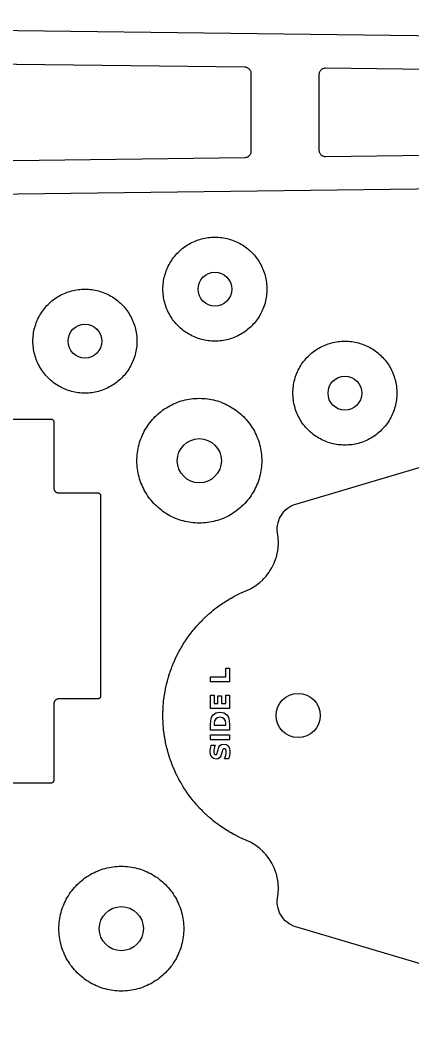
# Model space of a CAD drawing. Header units: millimetres. Extents: x 189 to 489, y 95 to 286.
# Drawn here: x 348.4 to 375, y 167.6 to 235.2 of the extents above; entities that cross this region are included whole.
import ezdxf

# ---------------------------------------------------------------- set-up
doc = ezdxf.new("R2010")
doc.units = ezdxf.units.MM
doc.header["$MEASUREMENT"] = 0
doc.layers.add('CUT', color=7, linetype='Continuous', lineweight=0)
doc.layers.add('ENGRAVE', color=7, linetype='Continuous', lineweight=0)

msp = doc.modelspace()

# ---------------------------------------------------------------- linework, layer by layer
at = {"layer": 'CUT', "color": 1, "lineweight": 25, "true_color": 0xff0000}
for points in [[(290.427, 235.222), (424.051, 233.552)], [(476.177, 141.295), (367.09, 173.69), (366.932, 173.746), (366.78, 173.816), (366.635, 173.9), (366.499, 173.997), (366.372, 174.107), (366.257, 174.228), (366.154, 174.36), (366.063, 174.501), (365.987, 174.65), (365.925, 174.805), (365.878, 174.966), (365.846, 175.13), (365.83, 175.297), (365.83, 175.464), (365.846, 175.631), (365.888, 175.927), (365.896, 176.013), (365.907, 176.271), (365.907, 176.357), (365.893, 176.615), (365.884, 176.701), (365.845, 176.957), (365.828, 177.041), (365.765, 177.292), (365.739, 177.374), (365.651, 177.617), (365.618, 177.697), (365.507, 177.93), (365.466, 178.006), (365.333, 178.227), (365.285, 178.299), (365.13, 178.506), (365.075, 178.573), (364.901, 178.764), (364.84, 178.825), (364.648, 178.998), (364.582, 179.053), (364.374, 179.207), (364.302, 179.255), (364.08, 179.387), (364.004, 179.428), (363.751, 179.548), (363.709, 179.566), (363.691, 179.574), (363.495, 179.659), (363.469, 179.67), (363.443, 179.682), (363.417, 179.694), (363.224, 179.786), (363.198, 179.798), (363.172, 179.811), (363.146, 179.824), (362.956, 179.922), (362.93, 179.935), (362.905, 179.949), (362.88, 179.962), (362.693, 180.066), (362.668, 180.08), (362.643, 180.095), (362.618, 180.109), (362.435, 180.219), (362.41, 180.234), (362.386, 180.25), (362.361, 180.265), (362.182, 180.381), (362.158, 180.397), (362.134, 180.413), (362.11, 180.429), (361.934, 180.55), (361.911, 180.567), (361.887, 180.584), (361.864, 180.601), (361.692, 180.728), (361.669, 180.745), (361.646, 180.763), (361.624, 180.781), (361.456, 180.913), (361.434, 180.932), (361.412, 180.95), (361.389, 180.968), (361.227, 181.107), (361.205, 181.125), (361.183, 181.144), (361.161, 181.164), (361.003, 181.307), (360.982, 181.327), (360.961, 181.346), (360.94, 181.366), (360.787, 181.515), (360.766, 181.535), (360.746, 181.555), (360.725, 181.576), (360.577, 181.729), (360.557, 181.75), (360.537, 181.771), (360.518, 181.793), (360.374, 181.951), (360.355, 181.972), (360.336, 181.994), (360.317, 182.016), (360.179, 182.179), (360.16, 182.201), (360.142, 182.223), (360.124, 182.246), (359.991, 182.413), (359.974, 182.436), (359.956, 182.459), (359.939, 182.482), (359.811, 182.653), (359.794, 182.676), (359.778, 182.7), (359.761, 182.724), (359.639, 182.899), (359.623, 182.923), (359.607, 182.947), (359.591, 182.971), (359.476, 183.151), (359.46, 183.175), (359.445, 183.2), (359.43, 183.224), (359.32, 183.407), (359.305, 183.432), (359.291, 183.457), (359.277, 183.482), (359.173, 183.669), (359.159, 183.694), (359.146, 183.72), (359.132, 183.745), (359.035, 183.935), (359.022, 183.961), (359.009, 183.987), (358.996, 184.013), (358.905, 184.206), (358.893, 184.232), (358.881, 184.258), (358.869, 184.285), (358.784, 184.481), (358.773, 184.507), (358.762, 184.534), (358.751, 184.561), (358.673, 184.759), (358.662, 184.786), (358.652, 184.813), (358.642, 184.84), (358.57, 185.041), (358.561, 185.069), (358.552, 185.096), (358.542, 185.123), (358.477, 185.327), (358.469, 185.354), (358.46, 185.382), (358.452, 185.41), (358.393, 185.615), (358.386, 185.643), (358.378, 185.671), (358.371, 185.699), (358.319, 185.906), (358.312, 185.934), (358.306, 185.962), (358.299, 185.99), (358.254, 186.199), (358.248, 186.227), (358.243, 186.255), (358.237, 186.284), (358.199, 186.494), (358.194, 186.522), (358.19, 186.551), (358.185, 186.579), (358.154, 186.791), (358.15, 186.819), (358.146, 186.848), (358.142, 186.876), (358.118, 187.089), (358.115, 187.117), (358.112, 187.146), (358.11, 187.175), (358.092, 187.388), (358.09, 187.416), (358.088, 187.445), (358.086, 187.474), (358.076, 187.687), (358.075, 187.716), (358.074, 187.745), (358.073, 187.774), (358.07, 187.987), (358.069, 188.016), (358.069, 188.045), (358.07, 188.074), (358.073, 188.287), (358.074, 188.316), (358.075, 188.345), (358.076, 188.374), (358.086, 188.587), (358.088, 188.616), (358.09, 188.645), (358.092, 188.674), (358.11, 188.886), (358.112, 188.915), (358.115, 188.944), (358.118, 188.973), (358.142, 189.185), (358.146, 189.213), (358.15, 189.242), (358.154, 189.271), (358.185, 189.482), (358.19, 189.51), (358.194, 189.539), (358.199, 189.567), (358.237, 189.777), (358.243, 189.806), (358.248, 189.834), (358.254, 189.862), (358.299, 190.071), (358.306, 190.099), (358.312, 190.127), (358.319, 190.155), (358.371, 190.363), (358.378, 190.39), (358.386, 190.418), (358.393, 190.446), (358.452, 190.651), (358.46, 190.679), (358.469, 190.707), (358.477, 190.734), (358.542, 190.938), (358.552, 190.965), (358.561, 190.992), (358.57, 191.02), (358.642, 191.221), (358.652, 191.248), (358.662, 191.275), (358.673, 191.302), (358.751, 191.5), (358.762, 191.527), (358.773, 191.554), (358.784, 191.58), (358.869, 191.776), (358.881, 191.803), (358.893, 191.829), (358.905, 191.855), (358.996, 192.048), (359.009, 192.074), (359.022, 192.1), (359.035, 192.126), (359.132, 192.316), (359.146, 192.341), (359.159, 192.367), (359.173, 192.392), (359.277, 192.579), (359.291, 192.604), (359.305, 192.629), (359.32, 192.654), (359.43, 192.837), (359.445, 192.862), (359.46, 192.886), (359.476, 192.91), (359.591, 193.09), (359.607, 193.114), (359.623, 193.138), (359.639, 193.162), (359.761, 193.338), (359.778, 193.361), (359.794, 193.385), (359.811, 193.408), (359.939, 193.579), (359.956, 193.603), (359.974, 193.625), (359.991, 193.648), (360.124, 193.815), (360.142, 193.838), (360.16, 193.86), (360.179, 193.882), (360.317, 194.045), (360.336, 194.067), (360.355, 194.089), (360.374, 194.11), (360.518, 194.269), (360.537, 194.29), (360.557, 194.311), (360.577, 194.332), (360.725, 194.485), (360.746, 194.506), (360.766, 194.526), (360.787, 194.546), (360.94, 194.695), (360.961, 194.715), (360.982, 194.735), (361.003, 194.754), (361.161, 194.898), (361.183, 194.917), (361.205, 194.936), (361.227, 194.955), (361.389, 195.093), (361.412, 195.111), (361.434, 195.13), (361.456, 195.148), (361.624, 195.28), (361.646, 195.298), (361.669, 195.316), (361.692, 195.333), (361.864, 195.46), (361.887, 195.477), (361.911, 195.494), (361.934, 195.511), (362.11, 195.632), (362.134, 195.649), (362.158, 195.665), (362.182, 195.68), (362.361, 195.796), (362.386, 195.812), (362.41, 195.827), (362.435, 195.842), (362.618, 195.952), (362.643, 195.966), (362.668, 195.981), (362.693, 195.995), (362.88, 196.099), (362.905, 196.113), (362.93, 196.126), (362.956, 196.14), (363.146, 196.237), (363.172, 196.25), (363.198, 196.263), (363.224, 196.275), (363.417, 196.367), (363.443, 196.379), (363.469, 196.391), (363.495, 196.402), (363.688, 196.486), (363.754, 196.515), (364.004, 196.633), (364.08, 196.674), (364.302, 196.807), (364.374, 196.854), (364.582, 197.008), (364.648, 197.063), (364.84, 197.236), (364.901, 197.297), (365.075, 197.488), (365.13, 197.555), (365.285, 197.762), (365.333, 197.834), (365.466, 198.055), (365.507, 198.131), (365.618, 198.364), (365.651, 198.444), (365.739, 198.687), (365.765, 198.769), (365.828, 199.02), (365.845, 199.104), (365.884, 199.36), (365.893, 199.446), (365.907, 199.704), (365.907, 199.79), (365.896, 200.048), (365.888, 200.134), (365.846, 200.43), (365.83, 200.597), (365.83, 200.764), (365.846, 200.931), (365.878, 201.095), (365.925, 201.256), (365.987, 201.411), (366.063, 201.56), (366.154, 201.701), (366.257, 201.833), (366.372, 201.954), (366.499, 202.064), (366.635, 202.162), (366.78, 202.246), (366.932, 202.316), (367.09, 202.371), (476.177, 234.766)], [(346.168, 225.673), (363.631, 225.891), (363.673, 225.894), (363.716, 225.901), (363.716, 225.901), (363.757, 225.911), (363.798, 225.926), (363.836, 225.945), (363.873, 225.967), (363.907, 225.993), (363.939, 226.022), (363.967, 226.054), (363.993, 226.089), (364.015, 226.126), (364.033, 226.165), (364.047, 226.205), (364.058, 226.247), (364.064, 226.289), (364.066, 226.332), (364.066, 231.573), (364.064, 231.616), (364.058, 231.658), (364.047, 231.7), (364.033, 231.74), (364.015, 231.779), (363.993, 231.816), (363.967, 231.851), (363.939, 231.883), (363.907, 231.912), (363.873, 231.938), (363.836, 231.96), (363.798, 231.979), (363.757, 231.994), (363.716, 232.004), (363.673, 232.011), (363.631, 232.014), (346.168, 232.232)], [(386.561, 231.727), (369.099, 231.946), (369.055, 231.944), (369.012, 231.938), (368.969, 231.928), (368.928, 231.914), (368.889, 231.895), (368.851, 231.873), (368.816, 231.847), (368.783, 231.818), (368.754, 231.786), (368.728, 231.751), (368.705, 231.714), (368.686, 231.675), (368.671, 231.634), (368.661, 231.591), (368.654, 231.548), (368.652, 231.505), (368.652, 226.4), (368.654, 226.357), (368.661, 226.314), (368.671, 226.271), (368.686, 226.23), (368.705, 226.191), (368.728, 226.154), (368.754, 226.119), (368.783, 226.087), (368.816, 226.058), (368.851, 226.032), (368.889, 226.01), (368.928, 225.991), (368.969, 225.977), (369.012, 225.967), (369.055, 225.961), (369.099, 225.959), (386.561, 226.178)], [(424.051, 224.353), (290.427, 222.683)], [(326.143, 208.139), (350.485, 208.139), (350.502, 208.138), (350.519, 208.135), (350.536, 208.131), (350.552, 208.125), (350.568, 208.118), (350.583, 208.109), (350.597, 208.099), (350.609, 208.087), (350.621, 208.074), (350.631, 208.06), (350.64, 208.046), (350.648, 208.03), (350.654, 208.014), (350.658, 207.997), (350.66, 207.98), (350.661, 207.962), (350.661, 203.484), (350.661, 203.48), (350.663, 203.452), (350.663, 203.443), (350.667, 203.418), (350.669, 203.409), (350.675, 203.384), (350.678, 203.376), (350.687, 203.351), (350.69, 203.343), (350.701, 203.32), (350.705, 203.312), (350.718, 203.29), (350.723, 203.283), (350.739, 203.262), (350.744, 203.255), (350.762, 203.236), (350.768, 203.23), (350.787, 203.212), (350.794, 203.207), (350.814, 203.191), (350.822, 203.187), (350.844, 203.173), (350.852, 203.169), (350.875, 203.158), (350.883, 203.155), (350.907, 203.146), (350.916, 203.144), (350.941, 203.137), (350.949, 203.136), (350.975, 203.132), (350.984, 203.131), (351.012, 203.13), (351.016, 203.129), (353.66, 203.129), (353.66, 203.129), (353.677, 203.129), (353.694, 203.126), (353.711, 203.122), (353.727, 203.116), (353.743, 203.109), (353.758, 203.1), (353.772, 203.089), (353.784, 203.078), (353.796, 203.065), (353.806, 203.051), (353.815, 203.036), (353.823, 203.021), (353.829, 203.004), (353.833, 202.987), (353.835, 202.97), (353.836, 202.953), (353.836, 189.336), (353.835, 189.319), (353.833, 189.301), (353.829, 189.285), (353.823, 189.268), (353.815, 189.253), (353.806, 189.238), (353.796, 189.224), (353.784, 189.211), (353.772, 189.199), (353.758, 189.189), (353.743, 189.18), (353.727, 189.173), (353.711, 189.167), (353.694, 189.163), (353.677, 189.16), (353.66, 189.159), (351.016, 189.159), (351.012, 189.159), (350.984, 189.158), (350.975, 189.157), (350.949, 189.153), (350.941, 189.152), (350.916, 189.145), (350.907, 189.143), (350.883, 189.134), (350.875, 189.131), (350.852, 189.12), (350.844, 189.116), (350.822, 189.102), (350.814, 189.097), (350.794, 189.082), (350.787, 189.076), (350.768, 189.059), (350.762, 189.053), (350.744, 189.034), (350.739, 189.027), (350.723, 189.006), (350.718, 188.999), (350.705, 188.977), (350.701, 188.969), (350.69, 188.946), (350.687, 188.938), (350.678, 188.913), (350.675, 188.905), (350.669, 188.88), (350.667, 188.871), (350.663, 188.846), (350.663, 188.837), (350.661, 188.809), (350.661, 188.805), (350.661, 183.621), (350.66, 183.604), (350.658, 183.586), (350.654, 183.57), (350.648, 183.553), (350.64, 183.538), (350.631, 183.523), (350.621, 183.509), (350.609, 183.496), (350.597, 183.484), (350.583, 183.474), (350.568, 183.465), (350.552, 183.458), (350.536, 183.452), (350.519, 183.448), (350.502, 183.445), (350.485, 183.444), (326.143, 183.444)]]:
    msp.add_lwpolyline(points, dxfattribs=at)
for points in [[(365.125, 216.958), (365.123, 216.843), (365.117, 216.728), (365.108, 216.613), (365.095, 216.498), (365.078, 216.384), (365.057, 216.27), (365.033, 216.157), (365.005, 216.045), (364.973, 215.934), (364.938, 215.824), (364.899, 215.716), (364.856, 215.608), (364.811, 215.502), (364.761, 215.398), (364.708, 215.295), (364.652, 215.194), (364.593, 215.095), (364.53, 214.998), (364.465, 214.903), (364.396, 214.811), (364.324, 214.72), (364.25, 214.632), (364.172, 214.547), (364.092, 214.464), (364.009, 214.384), (363.923, 214.306), (363.835, 214.231), (363.745, 214.16), (363.652, 214.091), (363.557, 214.025), (363.46, 213.963), (363.361, 213.903), (363.26, 213.847), (363.158, 213.794), (363.053, 213.745), (362.947, 213.699), (362.84, 213.657), (362.731, 213.618), (362.621, 213.582), (362.51, 213.551), (362.398, 213.523), (362.285, 213.498), (362.172, 213.478), (362.058, 213.461), (361.943, 213.448), (361.828, 213.438), (361.713, 213.432), (361.597, 213.431), (361.482, 213.432), (361.366, 213.438), (361.251, 213.448), (361.137, 213.461), (361.023, 213.478), (360.909, 213.498), (360.796, 213.523), (360.684, 213.551), (360.573, 213.582), (360.463, 213.618), (360.355, 213.657), (360.247, 213.699), (360.141, 213.745), (360.037, 213.794), (359.934, 213.847), (359.833, 213.903), (359.734, 213.963), (359.637, 214.025), (359.542, 214.091), (359.45, 214.16), (359.359, 214.231), (359.271, 214.306), (359.186, 214.384), (359.103, 214.464), (359.022, 214.547), (358.945, 214.632), (358.87, 214.72), (358.798, 214.811), (358.73, 214.903), (358.664, 214.998), (358.601, 215.095), (358.542, 215.194), (358.486, 215.295), (358.433, 215.398), (358.384, 215.502), (358.338, 215.608), (358.296, 215.716), (358.257, 215.824), (358.221, 215.934), (358.19, 216.045), (358.162, 216.157), (358.137, 216.27), (358.117, 216.384), (358.1, 216.498), (358.086, 216.613), (358.077, 216.728), (358.071, 216.843), (358.069, 216.958), (358.071, 217.074), (358.077, 217.189), (358.086, 217.304), (358.1, 217.419), (358.117, 217.533), (358.137, 217.647), (358.162, 217.759), (358.19, 217.871), (358.221, 217.982), (358.257, 218.092), (358.296, 218.201), (358.338, 218.308), (358.384, 218.414), (358.433, 218.519), (358.486, 218.621), (358.542, 218.722), (358.601, 218.821), (358.664, 218.918), (358.73, 219.013), (358.798, 219.106), (358.87, 219.196), (358.945, 219.284), (359.022, 219.37), (359.103, 219.453), (359.186, 219.533), (359.271, 219.611), (359.359, 219.685), (359.45, 219.757), (359.542, 219.826), (359.637, 219.892), (359.734, 219.954), (359.833, 220.013), (359.934, 220.07), (360.037, 220.122), (360.141, 220.172), (360.247, 220.218), (360.355, 220.26), (360.463, 220.299), (360.573, 220.334), (360.684, 220.366), (360.796, 220.394), (360.909, 220.418), (361.023, 220.439), (361.137, 220.456), (361.251, 220.469), (361.366, 220.479), (361.482, 220.484), (361.597, 220.486), (361.713, 220.484), (361.828, 220.479), (361.943, 220.469), (362.058, 220.456), (362.172, 220.439), (362.285, 220.418), (362.398, 220.394), (362.51, 220.366), (362.621, 220.334), (362.731, 220.299), (362.84, 220.26), (362.947, 220.218), (363.053, 220.172), (363.158, 220.122), (363.26, 220.07), (363.361, 220.013), (363.46, 219.954), (363.557, 219.892), (363.652, 219.826), (363.745, 219.757), (363.835, 219.685), (363.923, 219.611), (364.009, 219.533), (364.092, 219.453), (364.172, 219.37), (364.25, 219.284), (364.324, 219.196), (364.396, 219.106), (364.465, 219.013), (364.53, 218.918), (364.593, 218.821), (364.652, 218.722), (364.708, 218.621), (364.761, 218.519), (364.811, 218.414), (364.856, 218.308), (364.899, 218.201), (364.938, 218.092), (364.973, 217.982), (365.005, 217.871), (365.033, 217.759), (365.057, 217.647), (365.078, 217.533), (365.095, 217.419), (365.108, 217.304), (365.117, 217.189), (365.123, 217.074), (365.125, 216.958)], [(356.306, 213.431), (356.304, 213.315), (356.298, 213.2), (356.289, 213.085), (356.275, 212.97), (356.258, 212.856), (356.238, 212.742), (356.213, 212.629), (356.185, 212.517), (356.154, 212.406), (356.118, 212.297), (356.079, 212.188), (356.037, 212.081), (355.991, 211.975), (355.942, 211.87), (355.889, 211.768), (355.833, 211.667), (355.774, 211.568), (355.711, 211.471), (355.645, 211.376), (355.577, 211.283), (355.505, 211.193), (355.43, 211.105), (355.353, 211.019), (355.272, 210.936), (355.189, 210.856), (355.104, 210.778), (355.016, 210.704), (354.925, 210.632), (354.833, 210.563), (354.738, 210.497), (354.641, 210.435), (354.542, 210.375), (354.441, 210.319), (354.338, 210.267), (354.234, 210.217), (354.128, 210.171), (354.02, 210.129), (353.912, 210.09), (353.802, 210.055), (353.691, 210.023), (353.579, 209.995), (353.466, 209.971), (353.352, 209.95), (353.238, 209.933), (353.124, 209.92), (353.009, 209.91), (352.893, 209.905), (352.778, 209.903), (352.662, 209.905), (352.547, 209.91), (352.432, 209.92), (352.317, 209.933), (352.203, 209.95), (352.09, 209.971), (351.977, 209.995), (351.865, 210.023), (351.754, 210.055), (351.644, 210.09), (351.535, 210.129), (351.428, 210.171), (351.322, 210.217), (351.217, 210.267), (351.115, 210.319), (351.014, 210.375), (350.915, 210.435), (350.818, 210.497), (350.723, 210.563), (350.63, 210.632), (350.54, 210.704), (350.452, 210.778), (350.366, 210.856), (350.283, 210.936), (350.203, 211.019), (350.125, 211.105), (350.051, 211.193), (349.979, 211.283), (349.91, 211.376), (349.845, 211.471), (349.782, 211.568), (349.723, 211.667), (349.667, 211.768), (349.614, 211.87), (349.564, 211.975), (349.519, 212.081), (349.476, 212.188), (349.437, 212.297), (349.402, 212.406), (349.37, 212.517), (349.342, 212.629), (349.318, 212.742), (349.297, 212.856), (349.28, 212.97), (349.267, 213.085), (349.258, 213.2), (349.252, 213.315), (349.25, 213.431), (349.252, 213.546), (349.258, 213.661), (349.267, 213.776), (349.28, 213.891), (349.297, 214.005), (349.318, 214.119), (349.342, 214.232), (349.37, 214.344), (349.402, 214.455), (349.437, 214.565), (349.476, 214.673), (349.519, 214.781), (349.564, 214.886), (349.614, 214.991), (349.667, 215.094), (349.723, 215.194), (349.782, 215.293), (349.845, 215.39), (349.91, 215.485), (349.979, 215.578), (350.051, 215.669), (350.125, 215.757), (350.203, 215.842), (350.283, 215.925), (350.366, 216.005), (350.452, 216.083), (350.54, 216.158), (350.63, 216.229), (350.723, 216.298), (350.818, 216.364), (350.915, 216.426), (351.014, 216.486), (351.115, 216.542), (351.217, 216.595), (351.322, 216.644), (351.428, 216.69), (351.535, 216.732), (351.644, 216.771), (351.754, 216.806), (351.865, 216.838), (351.977, 216.866), (352.09, 216.891), (352.203, 216.911), (352.317, 216.928), (352.432, 216.941), (352.547, 216.951), (352.662, 216.956), (352.778, 216.958), (352.893, 216.956), (353.009, 216.951), (353.124, 216.941), (353.238, 216.928), (353.352, 216.911), (353.466, 216.891), (353.579, 216.866), (353.691, 216.838), (353.802, 216.806), (353.912, 216.771), (354.02, 216.732), (354.128, 216.69), (354.234, 216.644), (354.338, 216.595), (354.441, 216.542), (354.542, 216.486), (354.641, 216.426), (354.738, 216.364), (354.833, 216.298), (354.925, 216.229), (355.016, 216.158), (355.104, 216.083), (355.189, 216.005), (355.272, 215.925), (355.353, 215.842), (355.43, 215.757), (355.505, 215.669), (355.577, 215.578), (355.645, 215.485), (355.711, 215.39), (355.774, 215.293), (355.833, 215.194), (355.889, 215.094), (355.942, 214.991), (355.991, 214.886), (356.037, 214.781), (356.079, 214.673), (356.118, 214.565), (356.154, 214.455), (356.185, 214.344), (356.213, 214.232), (356.238, 214.119), (356.258, 214.005), (356.275, 213.891), (356.289, 213.776), (356.298, 213.661), (356.304, 213.546), (356.306, 213.431)], [(373.944, 209.903), (373.943, 209.787), (373.937, 209.672), (373.927, 209.557), (373.914, 209.442), (373.897, 209.328), (373.877, 209.215), (373.852, 209.102), (373.824, 208.99), (373.793, 208.879), (373.757, 208.769), (373.718, 208.66), (373.676, 208.553), (373.63, 208.447), (373.581, 208.342), (373.528, 208.24), (373.472, 208.139), (373.412, 208.04), (373.35, 207.943), (373.284, 207.848), (373.215, 207.755), (373.144, 207.665), (373.069, 207.577), (372.991, 207.491), (372.911, 207.408), (372.828, 207.328), (372.743, 207.25), (372.655, 207.176), (372.564, 207.104), (372.472, 207.035), (372.377, 206.97), (372.28, 206.907), (372.181, 206.848), (372.08, 206.792), (371.977, 206.739), (371.873, 206.689), (371.767, 206.644), (371.659, 206.601), (371.551, 206.562), (371.441, 206.527), (371.33, 206.495), (371.218, 206.467), (371.105, 206.443), (370.991, 206.422), (370.877, 206.405), (370.762, 206.392), (370.647, 206.383), (370.532, 206.377), (370.417, 206.375), (370.301, 206.377), (370.186, 206.383), (370.071, 206.392), (369.956, 206.405), (369.842, 206.422), (369.728, 206.443), (369.616, 206.467), (369.504, 206.495), (369.393, 206.527), (369.283, 206.562), (369.174, 206.601), (369.067, 206.644), (368.961, 206.689), (368.856, 206.739), (368.754, 206.792), (368.653, 206.848), (368.554, 206.907), (368.457, 206.97), (368.362, 207.035), (368.269, 207.104), (368.179, 207.176), (368.091, 207.25), (368.005, 207.328), (367.922, 207.408), (367.842, 207.491), (367.764, 207.577), (367.69, 207.665), (367.618, 207.755), (367.549, 207.848), (367.483, 207.943), (367.421, 208.04), (367.362, 208.139), (367.305, 208.24), (367.253, 208.342), (367.203, 208.447), (367.157, 208.553), (367.115, 208.66), (367.076, 208.769), (367.041, 208.879), (367.009, 208.99), (366.981, 209.102), (366.957, 209.215), (366.936, 209.328), (366.919, 209.442), (366.906, 209.557), (366.896, 209.672), (366.891, 209.787), (366.889, 209.903), (366.891, 210.018), (366.896, 210.134), (366.906, 210.249), (366.919, 210.363), (366.936, 210.477), (366.957, 210.591), (366.981, 210.704), (367.009, 210.816), (367.041, 210.927), (367.076, 211.037), (367.115, 211.145), (367.157, 211.253), (367.203, 211.359), (367.253, 211.463), (367.305, 211.566), (367.362, 211.667), (367.421, 211.766), (367.483, 211.863), (367.549, 211.958), (367.618, 212.05), (367.69, 212.141), (367.764, 212.229), (367.842, 212.314), (367.922, 212.397), (368.005, 212.478), (368.091, 212.555), (368.179, 212.63), (368.269, 212.702), (368.362, 212.77), (368.457, 212.836), (368.554, 212.899), (368.653, 212.958), (368.754, 213.014), (368.856, 213.067), (368.961, 213.116), (369.067, 213.162), (369.174, 213.204), (369.283, 213.243), (369.393, 213.279), (369.504, 213.31), (369.616, 213.338), (369.728, 213.363), (369.842, 213.383), (369.956, 213.4), (370.071, 213.414), (370.186, 213.423), (370.301, 213.429), (370.417, 213.431), (370.532, 213.429), (370.647, 213.423), (370.762, 213.414), (370.877, 213.4), (370.991, 213.383), (371.105, 213.363), (371.218, 213.338), (371.33, 213.31), (371.441, 213.279), (371.551, 213.243), (371.659, 213.204), (371.767, 213.162), (371.873, 213.116), (371.977, 213.067), (372.08, 213.014), (372.181, 212.958), (372.28, 212.899), (372.377, 212.836), (372.472, 212.77), (372.564, 212.702), (372.655, 212.63), (372.743, 212.555), (372.828, 212.478), (372.911, 212.397), (372.991, 212.314), (373.069, 212.229), (373.144, 212.141), (373.215, 212.05), (373.284, 211.958), (373.35, 211.863), (373.412, 211.766), (373.472, 211.667), (373.528, 211.566), (373.581, 211.463), (373.63, 211.359), (373.676, 211.253), (373.718, 211.145), (373.757, 211.037), (373.793, 210.927), (373.824, 210.816), (373.852, 210.704), (373.877, 210.591), (373.897, 210.477), (373.914, 210.363), (373.927, 210.249), (373.937, 210.134), (373.943, 210.018), (373.944, 209.903)], [(364.772, 205.317), (364.77, 205.178), (364.763, 205.04), (364.752, 204.902), (364.736, 204.764), (364.716, 204.627), (364.691, 204.491), (364.662, 204.355), (364.628, 204.221), (364.59, 204.088), (364.548, 203.956), (364.501, 203.825), (364.45, 203.697), (364.395, 203.57), (364.336, 203.444), (364.272, 203.321), (364.205, 203.2), (364.134, 203.081), (364.059, 202.965), (363.98, 202.851), (363.897, 202.74), (363.811, 202.631), (363.722, 202.525), (363.629, 202.423), (363.532, 202.323), (363.433, 202.227), (363.33, 202.134), (363.224, 202.044), (363.116, 201.958), (363.005, 201.876), (362.891, 201.797), (362.774, 201.722), (362.656, 201.65), (362.534, 201.583), (362.411, 201.52), (362.286, 201.461), (362.159, 201.406), (362.03, 201.355), (361.9, 201.308), (361.768, 201.266), (361.635, 201.228), (361.5, 201.194), (361.365, 201.165), (361.228, 201.14), (361.091, 201.12), (360.954, 201.104), (360.816, 201.092), (360.677, 201.086), (360.539, 201.083), (360.4, 201.086), (360.262, 201.092), (360.124, 201.104), (359.986, 201.12), (359.849, 201.14), (359.713, 201.165), (359.578, 201.194), (359.443, 201.228), (359.31, 201.266), (359.178, 201.308), (359.048, 201.355), (358.919, 201.406), (358.792, 201.461), (358.667, 201.52), (358.543, 201.583), (358.422, 201.65), (358.303, 201.722), (358.187, 201.797), (358.073, 201.876), (357.962, 201.958), (357.853, 202.044), (357.748, 202.134), (357.645, 202.227), (357.545, 202.323), (357.449, 202.423), (357.356, 202.525), (357.266, 202.631), (357.18, 202.74), (357.098, 202.851), (357.019, 202.965), (356.944, 203.081), (356.873, 203.2), (356.805, 203.321), (356.742, 203.444), (356.683, 203.57), (356.628, 203.697), (356.577, 203.825), (356.53, 203.956), (356.488, 204.088), (356.45, 204.221), (356.416, 204.355), (356.387, 204.491), (356.362, 204.627), (356.342, 204.764), (356.326, 204.902), (356.315, 205.04), (356.308, 205.178), (356.306, 205.317), (356.308, 205.455), (356.315, 205.594), (356.326, 205.732), (356.342, 205.869), (356.362, 206.006), (356.387, 206.143), (356.416, 206.278), (356.45, 206.412), (356.488, 206.546), (356.53, 206.677), (356.577, 206.808), (356.628, 206.937), (356.683, 207.064), (356.742, 207.189), (356.805, 207.312), (356.873, 207.433), (356.944, 207.552), (357.019, 207.669), (357.098, 207.782), (357.18, 207.894), (357.266, 208.002), (357.356, 208.108), (357.449, 208.211), (357.545, 208.31), (357.645, 208.406), (357.748, 208.499), (357.853, 208.589), (357.962, 208.675), (358.073, 208.758), (358.187, 208.837), (358.303, 208.912), (358.422, 208.983), (358.543, 209.05), (358.667, 209.113), (358.792, 209.173), (358.919, 209.228), (359.048, 209.279), (359.178, 209.325), (359.31, 209.368), (359.443, 209.406), (359.578, 209.439), (359.713, 209.469), (359.849, 209.493), (359.986, 209.514), (360.124, 209.53), (360.262, 209.541), (360.4, 209.548), (360.539, 209.55), (360.677, 209.548), (360.816, 209.541), (360.954, 209.53), (361.091, 209.514), (361.228, 209.493), (361.365, 209.469), (361.5, 209.439), (361.635, 209.406), (361.768, 209.368), (361.9, 209.325), (362.03, 209.279), (362.159, 209.228), (362.286, 209.173), (362.411, 209.113), (362.534, 209.05), (362.656, 208.983), (362.774, 208.912), (362.891, 208.837), (363.005, 208.758), (363.116, 208.675), (363.224, 208.589), (363.33, 208.499), (363.433, 208.406), (363.532, 208.31), (363.629, 208.211), (363.722, 208.108), (363.811, 208.002), (363.897, 207.894), (363.98, 207.782), (364.059, 207.669), (364.134, 207.552), (364.205, 207.433), (364.272, 207.312), (364.336, 207.189), (364.395, 207.064), (364.45, 206.937), (364.501, 206.808), (364.548, 206.677), (364.59, 206.546), (364.628, 206.412), (364.662, 206.278), (364.691, 206.143), (364.716, 206.006), (364.736, 205.869), (364.752, 205.732), (364.763, 205.594), (364.77, 205.455), (364.772, 205.317)], [(359.481, 173.567), (359.478, 173.428), (359.471, 173.29), (359.46, 173.152), (359.444, 173.014), (359.424, 172.877), (359.399, 172.741), (359.37, 172.605), (359.336, 172.471), (359.298, 172.338), (359.256, 172.206), (359.209, 172.075), (359.158, 171.947), (359.103, 171.82), (359.044, 171.694), (358.981, 171.571), (358.913, 171.45), (358.842, 171.331), (358.767, 171.215), (358.688, 171.101), (358.606, 170.99), (358.52, 170.881), (358.43, 170.775), (358.337, 170.673), (358.241, 170.573), (358.141, 170.477), (358.038, 170.384), (357.933, 170.294), (357.824, 170.208), (357.713, 170.126), (357.599, 170.047), (357.483, 169.972), (357.364, 169.9), (357.243, 169.833), (357.12, 169.77), (356.994, 169.711), (356.867, 169.656), (356.738, 169.605), (356.608, 169.558), (356.476, 169.516), (356.343, 169.478), (356.209, 169.444), (356.073, 169.415), (355.937, 169.39), (355.8, 169.37), (355.662, 169.354), (355.524, 169.342), (355.386, 169.336), (355.247, 169.333), (355.109, 169.336), (354.97, 169.342), (354.832, 169.354), (354.695, 169.37), (354.558, 169.39), (354.421, 169.415), (354.286, 169.444), (354.152, 169.478), (354.018, 169.516), (353.886, 169.558), (353.756, 169.605), (353.627, 169.656), (353.5, 169.711), (353.375, 169.77), (353.252, 169.833), (353.131, 169.9), (353.012, 169.972), (352.895, 170.047), (352.781, 170.126), (352.67, 170.208), (352.562, 170.294), (352.456, 170.384), (352.353, 170.477), (352.254, 170.573), (352.157, 170.673), (352.064, 170.775), (351.975, 170.881), (351.889, 170.99), (351.806, 171.101), (351.727, 171.215), (351.652, 171.331), (351.581, 171.45), (351.514, 171.571), (351.45, 171.694), (351.391, 171.82), (351.336, 171.947), (351.285, 172.075), (351.239, 172.206), (351.196, 172.338), (351.158, 172.471), (351.124, 172.605), (351.095, 172.741), (351.07, 172.877), (351.05, 173.014), (351.034, 173.152), (351.023, 173.29), (351.016, 173.428), (351.014, 173.567), (351.016, 173.705), (351.023, 173.844), (351.034, 173.982), (351.05, 174.119), (351.07, 174.256), (351.095, 174.393), (351.124, 174.528), (351.158, 174.662), (351.196, 174.796), (351.239, 174.927), (351.285, 175.058), (351.336, 175.187), (351.391, 175.314), (351.45, 175.439), (351.514, 175.562), (351.581, 175.683), (351.652, 175.802), (351.727, 175.919), (351.806, 176.032), (351.889, 176.144), (351.975, 176.252), (352.064, 176.358), (352.157, 176.461), (352.254, 176.56), (352.353, 176.656), (352.456, 176.749), (352.562, 176.839), (352.67, 176.925), (352.781, 177.008), (352.895, 177.087), (353.012, 177.162), (353.131, 177.233), (353.252, 177.3), (353.375, 177.363), (353.5, 177.423), (353.627, 177.478), (353.756, 177.529), (353.886, 177.575), (354.018, 177.618), (354.152, 177.656), (354.286, 177.689), (354.421, 177.719), (354.558, 177.743), (354.695, 177.764), (354.832, 177.78), (354.97, 177.791), (355.109, 177.798), (355.247, 177.8), (355.386, 177.798), (355.524, 177.791), (355.662, 177.78), (355.8, 177.764), (355.937, 177.743), (356.073, 177.719), (356.209, 177.689), (356.343, 177.656), (356.476, 177.618), (356.608, 177.575), (356.738, 177.529), (356.867, 177.478), (356.994, 177.423), (357.12, 177.363), (357.243, 177.3), (357.364, 177.233), (357.483, 177.162), (357.599, 177.087), (357.713, 177.008), (357.824, 176.925), (357.933, 176.839), (358.038, 176.749), (358.141, 176.656), (358.241, 176.56), (358.337, 176.461), (358.43, 176.358), (358.52, 176.252), (358.606, 176.144), (358.688, 176.032), (358.767, 175.919), (358.842, 175.802), (358.913, 175.683), (358.981, 175.562), (359.044, 175.439), (359.103, 175.314), (359.158, 175.187), (359.209, 175.058), (359.256, 174.927), (359.298, 174.796), (359.336, 174.662), (359.37, 174.528), (359.399, 174.393), (359.424, 174.256), (359.444, 174.119), (359.46, 173.982), (359.471, 173.844), (359.478, 173.705), (359.481, 173.567)]]:
    msp.add_lwpolyline(points, close=True, dxfattribs=at)
for centre, radius in [((361.597, 216.958), 1.147), ((352.778, 213.431), 1.147), ((370.417, 209.903), 1.147), ((360.539, 205.317), 1.499), ((367.241, 188.031), 1.499), ((355.247, 173.567), 1.499)]:
    msp.add_circle(centre, radius, dxfattribs=at)
at = {"layer": 'ENGRAVE', "color": 5, "lineweight": 25, "true_color": 0x0000ff}
for points in [[(361.299, 190.323), (361.299, 190.654), (362.334, 190.654), (362.334, 191.237), (362.585, 191.237), (362.585, 190.323), (361.299, 190.323)], [(361.299, 186.383), (361.299, 186.715), (362.585, 186.715), (362.585, 186.383), (361.299, 186.383)]]:
    msp.add_lwpolyline(points, dxfattribs=at)
for points in [[(361.299, 188.504), (361.299, 189.399), (361.549, 189.399), (361.549, 188.835), (361.789, 188.835), (361.789, 189.365), (362.039, 189.365), (362.039, 188.835), (362.334, 188.835), (362.334, 189.418), (362.585, 189.418), (362.585, 188.504), (361.299, 188.504)], [(361.299, 187.04), (361.299, 187.389), (361.309, 187.645), (361.34, 187.825), (361.397, 187.958), (361.482, 188.071), (361.576, 188.15), (361.683, 188.205), (361.804, 188.239), (361.94, 188.25), (362.078, 188.239), (362.2, 188.205), (362.307, 188.15), (362.401, 188.071), (362.486, 187.958), (362.543, 187.823), (362.574, 187.642), (362.585, 187.389), (362.585, 187.04), (361.299, 187.04)], [(361.549, 187.371), (362.334, 187.371), (362.334, 187.49), (362.309, 187.669), (362.233, 187.8), (362.109, 187.881), (361.94, 187.908), (361.772, 187.881), (361.649, 187.801), (361.574, 187.67), (361.549, 187.49), (361.549, 187.371)], [(361.339, 186.008), (361.611, 186.008), (361.57, 185.903), (361.54, 185.801), (361.522, 185.703), (361.516, 185.611), (361.524, 185.508), (361.549, 185.435), (361.59, 185.392), (361.65, 185.378), (361.696, 185.388), (361.731, 185.417), (361.757, 185.471), (361.78, 185.556), (361.808, 185.697), (361.863, 185.88), (361.94, 186.002), (362.046, 186.07), (362.189, 186.092), (362.375, 186.061), (362.506, 185.966), (362.584, 185.807), (362.61, 185.581), (362.604, 185.458), (362.586, 185.335), (362.557, 185.212), (362.517, 185.089), (362.238, 185.089), (362.295, 185.21), (362.336, 185.327), (362.361, 185.44), (362.369, 185.549), (362.36, 185.645), (362.333, 185.715), (362.289, 185.758), (362.23, 185.773), (362.176, 185.763), (362.137, 185.734), (362.106, 185.675), (362.078, 185.577), (362.05, 185.449), (361.996, 185.282), (361.918, 185.167), (361.812, 185.1), (361.674, 185.078), (361.504, 185.109), (361.379, 185.202), (361.301, 185.353), (361.275, 185.558), (361.279, 185.666), (361.291, 185.776), (361.311, 185.89), (361.339, 186.008)]]:
    msp.add_lwpolyline(points, close=True, dxfattribs=at)

doc.saveas('drawing.dxf')
